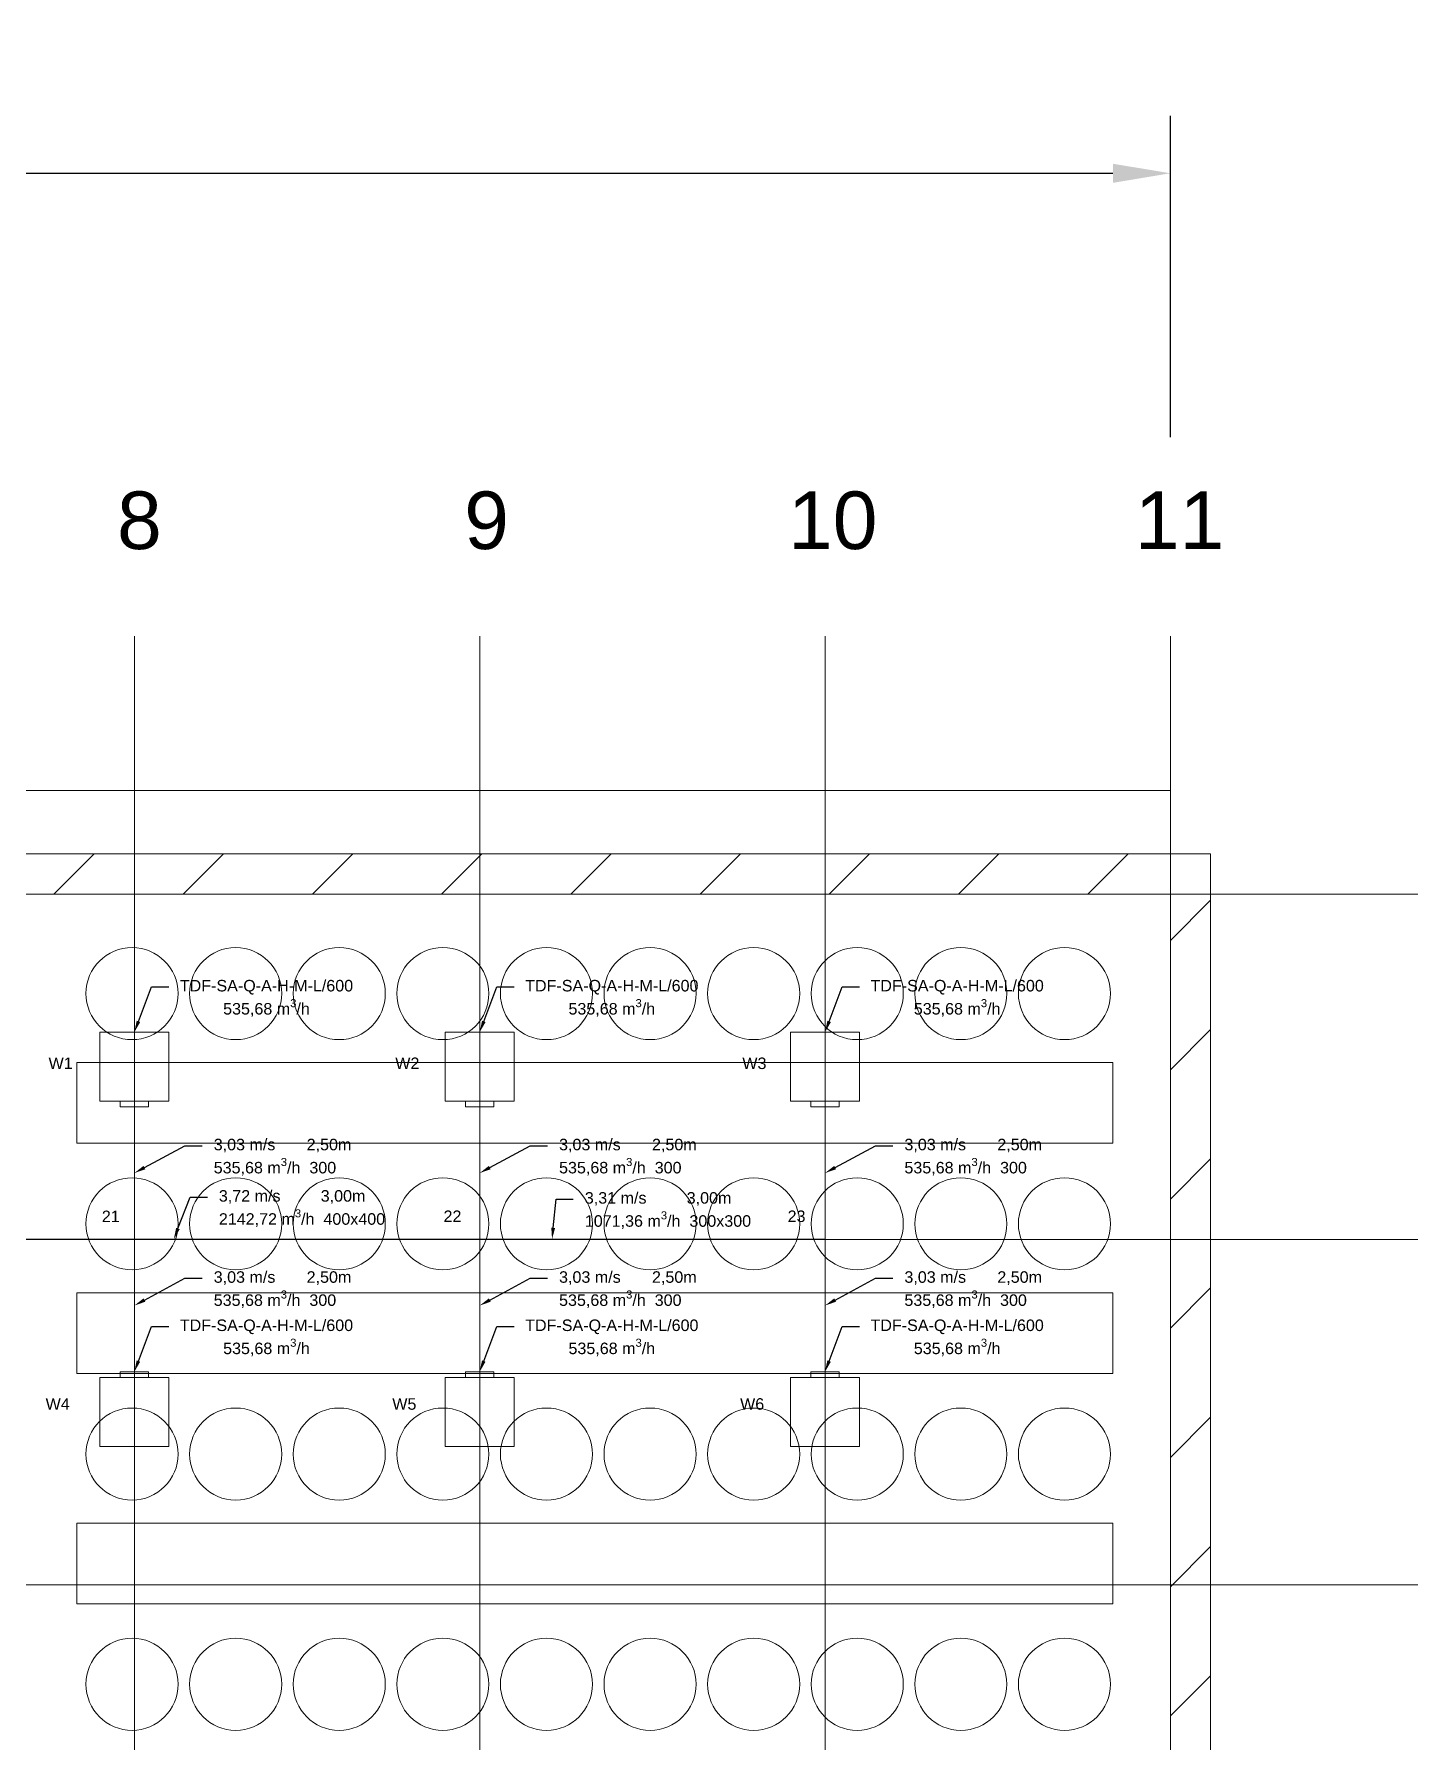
# Model space of a CAD drawing. Header units: millimetres. Extents: x 59762 to 60194, y -87842 to -87548.
# Drawn here: x 59903.69 to 59915.71, y -87714.54 to -87699.71 of the extents above; entities that cross this region are included whole.
import ezdxf
from ezdxf import colors
from ezdxf.entities.mleader import LeaderData, LeaderLine
from ezdxf.math import Vec2, Vec3

# ---------------------------------------------------------------- set-up
doc = ezdxf.new("R2010")
doc.units = ezdxf.units.MM
doc.linetypes.add('JIS_02_1.2', pattern=[2.5, 1.25, -1.25])
for name, color, linetype, lineweight in [('opisy', 7, 'Continuous', 13), ('wymiary', 7, 'Continuous', 13), ('wyw opis', 30, 'Continuous', 20), ('wywiewniki', 30, 'Continuous', 20)]:
    doc.layers.add(name, color=color, linetype=linetype, lineweight=lineweight)
for name, color, linetype, lineweight, transparency in [('osie', 7, 'JIS_02_1.2', 5, 0.7), ('podkład', 7, 'Continuous', 13, 0.7), ('stanowiska', 7, 'Continuous', 15, 0.7)]:
    doc.layers.add(name, color=color, linetype=linetype, lineweight=lineweight, transparency=transparency)
doc.styles.get("Standard").update_dxf_attribs({"font": 'arial.ttf', "height": 0.02})
doc.styles.add('styl1', font='arial.ttf', dxfattribs={"height": 0.08})
doc.dimstyles.new('wentylacja', dxfattribs={"dimscale": 0, "dimtxt": 0.5, "dimasz": 0.5, "dimexe": 0.5, "dimexo": 0.2, "dimtad": 1, "dimlfac": 100, "dimtxsty": 'styl1', "dimcen": 2.5, "dimadec": 0, "dimazin": 0, "dimtfac": 1, "dimtmove": 0, "dimatfit": 3, "dimfxl": 1, "dimarcsym": 0})

# ---------------------------------------------------------------- blocks, each defined once
blk = doc.blocks.new('*D9')
at = {"layer": 'Defpoints', "color": 0, "transparency": 16777216}
for p in [(59913.557, -87700.916), (59883.557, -87704.937), (59913.557, -87705.199)]:
    blk.add_point(p, dxfattribs=at)
at = {"layer": 'wymiary', "color": 0, "lineweight": -2, "transparency": 16777216}
for p, q in [((59883.557, -87703.209), (59883.557, -87700.416)), ((59913.557, -87703.209), (59913.557, -87700.416)), ((59884.057, -87700.916), (59913.057, -87700.916))]:
    blk.add_line(p, q, dxfattribs=at)
at = {"layer": 'wymiary', "color": 0, "transparency": 16777216}
for points in [[(59884.057, -87700.833), (59884.057, -87700.999), (59883.557, -87700.916)], [(59913.057, -87700.833), (59913.057, -87700.999), (59913.557, -87700.916)]]:
    blk.add_solid(points, dxfattribs=at)
at = {"layer": 'wymiary', "color": 0, "transparency": 16777216, "insert": (59898.557, -87700.035), "char_height": 0.5, "attachment_point": 5, "style": 'styl1'}
blk.add_mtext('3000', dxfattribs=at)

msp = doc.modelspace()

# ---------------------------------------------------------------- hatches: boundary and pattern name
at = {"layer": 'podkład'}
h = msp.add_hatch(dxfattribs=at)
h.set_pattern_fill('ANSI31', color=256, scale=0.25)
h.set_pattern_definition([(45, (56926.0629, -93721.4216), (-0.56126601, 0.56126601), [])])
h.paths.add_polyline_path([(59883.206646, -87728.526935), (59913.906646, -87728.526935), (59913.906646, -87706.826935), (59883.206646, -87706.826935)])
h.paths.add_polyline_path([(59883.556646, -87707.176935), (59895.316646, -87707.176935), (59895.316646, -87719.416935), (59901.796646, -87719.416935), (59901.796646, -87707.176935), (59913.556646, -87707.176935), (59913.556646, -87728.176935), (59883.556646, -87728.176935)], flags=16)
h.paths.add_polyline_path([(59895.556646, -87707.176935), (59901.556646, -87707.176935), (59901.556646, -87719.176935), (59895.556646, -87719.176935)], flags=16)

# ---------------------------------------------------------------- linework, layer by layer
at = {"layer": 'osie', "linetype": 'Continuous'}
for p, q in [((59904.556646, -87729.936935), (59904.556646, -87704.936935)), ((59907.556646, -87729.936935), (59907.556646, -87704.936935)), ((59910.556646, -87729.936935), (59910.556646, -87704.936935)), ((59913.556646, -87729.936935), (59913.556646, -87704.936935)), ((59913.556646, -87729.936935), (59913.556646, -87704.936935)), ((59880.706646, -87707.176935), (59915.706646, -87707.176935)), ((59880.706646, -87707.176935), (59915.706646, -87707.176935)), ((59880.706646, -87707.176935), (59915.706646, -87707.176935)), ((59880.706646, -87710.176935), (59915.706646, -87710.176935)), ((59880.706646, -87713.176935), (59915.706646, -87713.176935))]:
    msp.add_line(p, q, dxfattribs=at)
at = {"layer": 'podkład'}
for points in [[(59883.556646, -87706.276935), (59913.556646, -87706.276935), (59913.556646, -87706.826935), (59883.556646, -87706.826935)], [(59883.206646, -87706.826935), (59913.906646, -87706.826935), (59913.906646, -87728.526935), (59883.206646, -87728.526935)]]:
    msp.add_lwpolyline(points, close=True, dxfattribs=at)
msp.add_lwpolyline([(59901.796646, -87707.176935), (59913.556646, -87707.176935), (59913.556646, -87728.176935), (59883.556646, -87728.176935), (59883.556646, -87707.176935)], dxfattribs=at)
at = {"layer": 'stanowiska'}
for points in [[(59904.056646, -87708.64155), (59913.056646, -87708.64155), (59913.056646, -87709.34155), (59904.056646, -87709.34155)], [(59904.056646, -87710.64155), (59913.056646, -87710.64155), (59913.056646, -87711.34155), (59904.056646, -87711.34155)], [(59904.056646, -87712.64155), (59913.056646, -87712.64155), (59913.056646, -87713.34155), (59904.056646, -87713.34155)]]:
    msp.add_lwpolyline(points, close=True, dxfattribs=at)
for centre in [(59904.536685, -87708.04155), (59905.436685, -87708.04155), (59906.336685, -87708.04155), (59907.236685, -87708.04155), (59908.136685, -87708.04155), (59909.036685, -87708.04155), (59909.936685, -87708.04155), (59910.836685, -87708.04155), (59911.736685, -87708.04155), (59912.636685, -87708.04155), (59904.536685, -87710.04155), (59905.436685, -87710.04155), (59906.336685, -87710.04155), (59907.236685, -87710.04155), (59908.136685, -87710.04155), (59909.036685, -87710.04155), (59909.936685, -87710.04155), (59910.836685, -87710.04155), (59911.736685, -87710.04155), (59912.636685, -87710.04155), (59904.536685, -87712.04155), (59905.436685, -87712.04155), (59906.336685, -87712.04155), (59907.236685, -87712.04155), (59908.136685, -87712.04155), (59909.036685, -87712.04155), (59909.936685, -87712.04155), (59910.836685, -87712.04155), (59911.736685, -87712.04155), (59912.636685, -87712.04155), (59904.536685, -87714.04155), (59905.436685, -87714.04155), (59906.336685, -87714.04155), (59907.236685, -87714.04155), (59908.136685, -87714.04155), (59909.036685, -87714.04155), (59909.936685, -87714.04155), (59910.836685, -87714.04155), (59911.736685, -87714.04155), (59912.636685, -87714.04155)]:
    msp.add_circle(centre, 0.4, dxfattribs=at)
at = {"layer": 'wywiewniki', "ltscale": 20}
for p, q in [((59904.257646, -87708.974935), (59904.257646, -87708.376935)), ((59904.257646, -87708.376935), (59904.855646, -87708.376935)), ((59904.855646, -87708.376935), (59904.855646, -87708.974935)), ((59907.257646, -87708.974935), (59907.257646, -87708.376935)), ((59907.257646, -87708.376935), (59907.855646, -87708.376935)), ((59907.855646, -87708.376935), (59907.855646, -87708.974935)), ((59910.257646, -87708.974935), (59910.257646, -87708.376935)), ((59910.257646, -87708.376935), (59910.855646, -87708.376935)), ((59910.855646, -87708.376935), (59910.855646, -87708.974935)), ((59904.855646, -87708.974935), (59904.257646, -87708.974935)), ((59904.432646, -87708.974935), (59904.432646, -87709.024935)), ((59904.432646, -87709.024935), (59904.680646, -87709.024935)), ((59904.556646, -87710.175935), (59904.556646, -87709.024935)), ((59904.680646, -87709.024935), (59904.680646, -87708.974935)), ((59907.855646, -87708.974935), (59907.257646, -87708.974935)), ((59907.432646, -87708.974935), (59907.432646, -87709.024935)), ((59907.432646, -87709.024935), (59907.680646, -87709.024935)), ((59907.556646, -87710.175935), (59907.556646, -87709.024935)), ((59907.680646, -87709.024935), (59907.680646, -87708.974935)), ((59910.855646, -87708.974935), (59910.257646, -87708.974935)), ((59910.432646, -87708.974935), (59910.432646, -87709.024935)), ((59910.432646, -87709.024935), (59910.680646, -87709.024935)), ((59910.556646, -87710.175935), (59910.556646, -87709.024935)), ((59910.680646, -87709.024935), (59910.680646, -87708.974935)), ((59901.056646, -87710.175935), (59904.556646, -87710.175935)), ((59904.556646, -87711.326935), (59904.556646, -87710.175935)), ((59904.556646, -87710.175935), (59907.556646, -87710.175935)), ((59907.556646, -87711.326935), (59907.556646, -87710.175935)), ((59907.556646, -87710.175935), (59910.556646, -87710.175935)), ((59910.556646, -87711.326935), (59910.556646, -87710.175935)), ((59904.257646, -87711.974935), (59904.257646, -87711.376935)), ((59904.257646, -87711.376935), (59904.855646, -87711.376935)), ((59904.432646, -87711.376935), (59904.432646, -87711.326935)), ((59904.432646, -87711.326935), (59904.680646, -87711.326935)), ((59904.680646, -87711.326935), (59904.680646, -87711.376935)), ((59904.855646, -87711.376935), (59904.855646, -87711.974935)), ((59907.257646, -87711.974935), (59907.257646, -87711.376935)), ((59907.257646, -87711.376935), (59907.855646, -87711.376935)), ((59907.432646, -87711.376935), (59907.432646, -87711.326935)), ((59907.432646, -87711.326935), (59907.680646, -87711.326935)), ((59907.680646, -87711.326935), (59907.680646, -87711.376935)), ((59907.855646, -87711.376935), (59907.855646, -87711.974935)), ((59910.257646, -87711.974935), (59910.257646, -87711.376935)), ((59910.257646, -87711.376935), (59910.855646, -87711.376935)), ((59910.432646, -87711.376935), (59910.432646, -87711.326935)), ((59910.432646, -87711.326935), (59910.680646, -87711.326935)), ((59910.680646, -87711.326935), (59910.680646, -87711.376935)), ((59910.855646, -87711.376935), (59910.855646, -87711.974935)), ((59904.855646, -87711.974935), (59904.257646, -87711.974935)), ((59907.855646, -87711.974935), (59907.257646, -87711.974935)), ((59910.855646, -87711.974935), (59910.257646, -87711.974935))]:
    msp.add_line(p, q, dxfattribs=at)

# ---------------------------------------------------------------- texts
at = {"layer": 'opisy', "char_height": 0.5, "attachment_point": 1}
for s, insert in [('8 ', (59904.40648, -87703.680182)), ('9 ', (59907.422315, -87703.680182)), ('10 ', (59910.235472, -87703.680182)), ('11 ', (59913.247612, -87703.680182))]:
    msp.add_mtext_dynamic_manual_height_columns(s, width=0.9375, gutter_width=4.6875, heights=[0], dxfattribs=dict(at, insert=insert))
at = {"layer": 'wyw opis', "ltscale": 20, "char_height": 0.1, "attachment_point": 1, "style": 'styl1'}
for s, insert in [('W1', (59903.811539, -87708.597181)), ('W2', (59906.823271, -87708.597181)), ('W3', (59909.838172, -87708.597181)), ('21', (59904.274198, -87709.926935)), ('22', (59907.242486, -87709.925935)), ('23', (59910.231876, -87709.925935)), ('W4', (59903.786024, -87711.556571)), ('W5', (59906.797263, -87711.556571)), ('W6', (59909.818995, -87711.556571))]:
    msp.add_mtext_dynamic_manual_height_columns(s, width=0.2, gutter_width=1, heights=[0], dxfattribs=dict(at, insert=insert))

# ---------------------------------------------------------------- dimensions: what is measured, and where the dimension line sits
at = {"layer": 'wymiary'}
dim = msp.add_linear_dim(base=(59913.556646, -87700.915922), p1=(59883.556646, -87704.936935), p2=(59913.556646, -87705.198865), dimstyle='wentylacja', override={"dimscale": 1}, dxfattribs=at)
dim.commit()
dim.dimension.update_dxf_attribs({"geometry": '*D9', "text_midpoint": (59898.556646, -87700.915922), "dimtype": 160})

# ---------------------------------------------------------------- leaders
at = {"layer": 'wyw opis', "ltscale": 20}
ml = msp.add_multileader_mtext('Standard', dxfattribs=at)
ml.set_content('\\A1;TDF-SA-Q-A-H-M-L/600\\P535,68 m{\\H0.7x;\\S3^ ;}/h', color=256, style='styl1')
ml.set_leader_properties()
ml.build(insert=Vec2(0, 0))
ml.multileader.update_dxf_attribs({"dogleg_length": 0.3, "arrow_head_size": 0.1})
ctx = ml.context
ctx.base_point, ctx.char_height, ctx.arrow_head_size, ctx.landing_gap_size, ctx.plane_origin = Vec3(59904.856646, -87707.982819), 0.1, 0.1, 0.1, Vec3(59904.805646, -87708.625935)
ctx.text_align_type = 1
notes = []
notes.append((ctx, [(0, (1, 1, 0), (59904.706646, -87707.982819), (1, 0), 0.15, [(0, [(59904.556646, -87708.376935)], 0, [])])]))
ctx.mtext.insert, ctx.mtext.alignment, ctx.mtext.flow_direction = Vec3(59905.704531, -87707.922928), 2, 5
ml = msp.add_multileader_mtext('Standard', dxfattribs=at)
ml.set_content('\\A1;TDF-SA-Q-A-H-M-L/600\\P535,68 m{\\H0.7x;\\S3^ ;}/h', color=256, style='styl1')
ml.set_leader_properties()
ml.build(insert=Vec2(0, 0))
ml.multileader.update_dxf_attribs({"dogleg_length": 0.3, "arrow_head_size": 0.1})
ctx = ml.context
ctx.base_point, ctx.char_height, ctx.arrow_head_size, ctx.landing_gap_size, ctx.plane_origin = Vec3(59907.856646, -87707.982819), 0.1, 0.1, 0.1, Vec3(59907.805646, -87708.625935)
ctx.text_align_type = 1
notes.append((ctx, [(0, (1, 1, 0), (59907.706646, -87707.982819), (1, 0), 0.15, [(0, [(59907.556646, -87708.376935)], 0, [])])]))
ctx.mtext.insert, ctx.mtext.alignment, ctx.mtext.flow_direction = Vec3(59908.704531, -87707.922928), 2, 5
ml = msp.add_multileader_mtext('Standard', dxfattribs=at)
ml.set_content('\\A1;TDF-SA-Q-A-H-M-L/600\\P535,68 m{\\H0.7x;\\S3^ ;}/h', color=256, style='styl1')
ml.set_leader_properties()
ml.build(insert=Vec2(0, 0))
ml.multileader.update_dxf_attribs({"dogleg_length": 0.3, "arrow_head_size": 0.1})
ctx = ml.context
ctx.base_point, ctx.char_height, ctx.arrow_head_size, ctx.landing_gap_size, ctx.plane_origin = Vec3(59910.856646, -87707.982819), 0.1, 0.1, 0.1, Vec3(59910.805646, -87708.625935)
ctx.text_align_type = 1
notes.append((ctx, [(0, (1, 1, 0), (59910.706646, -87707.982819), (1, 0), 0.15, [(0, [(59910.556646, -87708.376935)], 0, [])])]))
ctx.mtext.insert, ctx.mtext.alignment, ctx.mtext.flow_direction = Vec3(59911.704531, -87707.922928), 2, 5
ml = msp.add_multileader_mtext('Standard', dxfattribs=at)
ml.set_content('\\A1;3,03 m/s       2,50m\\P535,68 m{\\H0.7x;\\S3^ ;}/h  300', color=256, style='styl1')
ml.set_leader_properties()
ml.build(insert=Vec2(0, 0))
ml.multileader.update_dxf_attribs({"dogleg_length": 0.15, "arrow_head_size": 0.1})
ctx = ml.context
ctx.base_point, ctx.char_height, ctx.arrow_head_size, ctx.landing_gap_size, ctx.plane_origin = Vec3(59905.146263, -87709.362781), 0.1, 0.1, 0.1, Vec3(59904.556646, -87709.600435)
notes.append((ctx, [(0, (1, 1, 0), (59904.996263, -87709.362781), (1, 0), 0.15, [(0, [(59904.556646, -87709.600435)], 0, [])])]))
ctx.mtext.insert, ctx.mtext.flow_direction = Vec3(59905.246263, -87709.30289), 5
ml = msp.add_multileader_mtext('Standard', dxfattribs=at)
ml.set_content('\\A1;3,03 m/s       2,50m\\P535,68 m{\\H0.7x;\\S3^ ;}/h  300', color=256, style='styl1')
ml.set_leader_properties()
ml.build(insert=Vec2(0, 0))
ml.multileader.update_dxf_attribs({"dogleg_length": 0.15, "arrow_head_size": 0.1})
ctx = ml.context
ctx.base_point, ctx.char_height, ctx.arrow_head_size, ctx.landing_gap_size, ctx.plane_origin = Vec3(59908.146263, -87709.362781), 0.1, 0.1, 0.1, Vec3(59907.556646, -87709.600435)
notes.append((ctx, [(0, (1, 1, 0), (59907.996263, -87709.362781), (1, 0), 0.15, [(0, [(59907.556646, -87709.600435)], 0, [])])]))
ctx.mtext.insert, ctx.mtext.flow_direction = Vec3(59908.246263, -87709.30289), 5
ml = msp.add_multileader_mtext('Standard', dxfattribs=at)
ml.set_content('\\A1;3,03 m/s       2,50m\\P535,68 m{\\H0.7x;\\S3^ ;}/h  300', color=256, style='styl1')
ml.set_leader_properties()
ml.build(insert=Vec2(0, 0))
ml.multileader.update_dxf_attribs({"dogleg_length": 0.15, "arrow_head_size": 0.1})
ctx = ml.context
ctx.base_point, ctx.char_height, ctx.arrow_head_size, ctx.landing_gap_size, ctx.plane_origin = Vec3(59911.146263, -87709.362781), 0.1, 0.1, 0.1, Vec3(59910.556646, -87709.600435)
notes.append((ctx, [(0, (1, 1, 0), (59910.996263, -87709.362781), (1, 0), 0.15, [(0, [(59910.556646, -87709.600435)], 0, [])])]))
ctx.mtext.insert, ctx.mtext.flow_direction = Vec3(59911.246263, -87709.30289), 5
ml = msp.add_multileader_mtext('Standard', dxfattribs=at)
ml.set_content('\\A1;3,72 m/s         3,00m\\P2142,72 m{\\H0.7x;\\S3^ ;}/h  400x400', color=256, style='styl1')
ml.set_leader_properties()
ml.build(insert=Vec2(0, 0))
ml.multileader.update_dxf_attribs({"dogleg_length": 0.15, "arrow_head_size": 0.1})
ctx = ml.context
ctx.base_point, ctx.char_height, ctx.arrow_head_size, ctx.landing_gap_size, ctx.plane_origin = Vec3(59905.190794, -87709.808843), 0.1, 0.1, 0.1, Vec3(59905.270365, -87710.175935)
notes.append((ctx, [(0, (1, 1, 0), (59905.040794, -87709.808843), (1, 0), 0.15, [(0, [(59904.899181, -87710.175935)], 0, [])])]))
ctx.mtext.insert, ctx.mtext.flow_direction = Vec3(59905.290794, -87709.748952), 5
ml = msp.add_multileader_mtext('Standard', dxfattribs=at)
ml.set_content('\\A1;3,31 m/s         3,00m\\P1071,36 m{\\H0.7x;\\S3^ ;}/h  300x300', color=256, style='styl1')
ml.set_leader_properties()
ml.build(insert=Vec2(0, 0))
ml.multileader.update_dxf_attribs({"dogleg_length": 0.15, "arrow_head_size": 0.1})
ctx = ml.context
ctx.base_point, ctx.char_height, ctx.arrow_head_size, ctx.landing_gap_size, ctx.plane_origin = Vec3(59908.370128, -87709.826273), 0.1, 0.1, 0.1, Vec3(59908.185428, -87710.175935)
notes.append((ctx, [(0, (1, 1, 0), (59908.220128, -87709.826273), (1, 0), 0.15, [(0, [(59908.185428, -87710.175935)], 0, [])])]))
ctx.mtext.insert, ctx.mtext.flow_direction = Vec3(59908.470128, -87709.766382), 5
ml = msp.add_multileader_mtext('Standard', dxfattribs=at)
ml.set_content('\\A1;3,03 m/s       2,50m\\P535,68 m{\\H0.7x;\\S3^ ;}/h  300', color=256, style='styl1')
ml.set_leader_properties()
ml.build(insert=Vec2(0, 0))
ml.multileader.update_dxf_attribs({"dogleg_length": 0.15, "arrow_head_size": 0.1})
ctx = ml.context
ctx.base_point, ctx.char_height, ctx.arrow_head_size, ctx.landing_gap_size, ctx.plane_origin = Vec3(59905.146263, -87710.513781), 0.1, 0.1, 0.1, Vec3(59904.556646, -87710.751435)
notes.append((ctx, [(0, (1, 1, 0), (59904.996263, -87710.513781), (1, 0), 0.15, [(0, [(59904.556646, -87710.751435)], 0, [])])]))
ctx.mtext.insert, ctx.mtext.flow_direction = Vec3(59905.246263, -87710.45389), 5
ml = msp.add_multileader_mtext('Standard', dxfattribs=at)
ml.set_content('\\A1;3,03 m/s       2,50m\\P535,68 m{\\H0.7x;\\S3^ ;}/h  300', color=256, style='styl1')
ml.set_leader_properties()
ml.build(insert=Vec2(0, 0))
ml.multileader.update_dxf_attribs({"dogleg_length": 0.15, "arrow_head_size": 0.1})
ctx = ml.context
ctx.base_point, ctx.char_height, ctx.arrow_head_size, ctx.landing_gap_size, ctx.plane_origin = Vec3(59908.146263, -87710.513781), 0.1, 0.1, 0.1, Vec3(59907.556646, -87710.751435)
notes.append((ctx, [(0, (1, 1, 0), (59907.996263, -87710.513781), (1, 0), 0.15, [(0, [(59907.556646, -87710.751435)], 0, [])])]))
ctx.mtext.insert, ctx.mtext.flow_direction = Vec3(59908.246263, -87710.45389), 5
ml = msp.add_multileader_mtext('Standard', dxfattribs=at)
ml.set_content('\\A1;3,03 m/s       2,50m\\P535,68 m{\\H0.7x;\\S3^ ;}/h  300', color=256, style='styl1')
ml.set_leader_properties()
ml.build(insert=Vec2(0, 0))
ml.multileader.update_dxf_attribs({"dogleg_length": 0.15, "arrow_head_size": 0.1})
ctx = ml.context
ctx.base_point, ctx.char_height, ctx.arrow_head_size, ctx.landing_gap_size, ctx.plane_origin = Vec3(59911.146263, -87710.513781), 0.1, 0.1, 0.1, Vec3(59910.556646, -87710.751435)
notes.append((ctx, [(0, (1, 1, 0), (59910.996263, -87710.513781), (1, 0), 0.15, [(0, [(59910.556646, -87710.751435)], 0, [])])]))
ctx.mtext.insert, ctx.mtext.flow_direction = Vec3(59911.246263, -87710.45389), 5
ml = msp.add_multileader_mtext('Standard', dxfattribs=at)
ml.set_content('\\A1;TDF-SA-Q-A-H-M-L/600\\P535,68 m{\\H0.7x;\\S3^ ;}/h', color=256, style='styl1')
ml.set_leader_properties()
ml.build(insert=Vec2(0, 0))
ml.multileader.update_dxf_attribs({"dogleg_length": 0.3, "arrow_head_size": 0.1})
ctx = ml.context
ctx.base_point, ctx.char_height, ctx.arrow_head_size, ctx.landing_gap_size, ctx.plane_origin = Vec3(59904.856646, -87710.932819), 0.1, 0.1, 0.1, Vec3(59904.805646, -87711.575935)
ctx.text_align_type = 1
notes.append((ctx, [(0, (1, 1, 0), (59904.706646, -87710.932819), (1, 0), 0.15, [(0, [(59904.556646, -87711.326935)], 0, [])])]))
ctx.mtext.insert, ctx.mtext.alignment, ctx.mtext.flow_direction = Vec3(59905.704531, -87710.872928), 2, 5
ml = msp.add_multileader_mtext('Standard', dxfattribs=at)
ml.set_content('\\A1;TDF-SA-Q-A-H-M-L/600\\P535,68 m{\\H0.7x;\\S3^ ;}/h', color=256, style='styl1')
ml.set_leader_properties()
ml.build(insert=Vec2(0, 0))
ml.multileader.update_dxf_attribs({"dogleg_length": 0.3, "arrow_head_size": 0.1})
ctx = ml.context
ctx.base_point, ctx.char_height, ctx.arrow_head_size, ctx.landing_gap_size, ctx.plane_origin = Vec3(59907.856646, -87710.932819), 0.1, 0.1, 0.1, Vec3(59907.805646, -87711.575935)
ctx.text_align_type = 1
notes.append((ctx, [(0, (1, 1, 0), (59907.706646, -87710.932819), (1, 0), 0.15, [(0, [(59907.556646, -87711.326935)], 0, [])])]))
ctx.mtext.insert, ctx.mtext.alignment, ctx.mtext.flow_direction = Vec3(59908.704531, -87710.872928), 2, 5
ml = msp.add_multileader_mtext('Standard', dxfattribs=at)
ml.set_content('\\A1;TDF-SA-Q-A-H-M-L/600\\P535,68 m{\\H0.7x;\\S3^ ;}/h', color=256, style='styl1')
ml.set_leader_properties()
ml.build(insert=Vec2(0, 0))
ml.multileader.update_dxf_attribs({"dogleg_length": 0.3, "arrow_head_size": 0.1})
ctx = ml.context
ctx.base_point, ctx.char_height, ctx.arrow_head_size, ctx.landing_gap_size, ctx.plane_origin = Vec3(59910.856646, -87710.932819), 0.1, 0.1, 0.1, Vec3(59910.805646, -87711.575935)
ctx.text_align_type = 1
notes.append((ctx, [(0, (1, 1, 0), (59910.706646, -87710.932819), (1, 0), 0.15, [(0, [(59910.556646, -87711.326935)], 0, [])])]))
ctx.mtext.insert, ctx.mtext.alignment, ctx.mtext.flow_direction = Vec3(59911.704531, -87710.872928), 2, 5
for ctx, leaders in notes:
    for number, flags, end, landing, length, lines in leaders:
        leader = LeaderData()
        leader.index, (leader.has_last_leader_line, leader.has_dogleg_vector, leader.attachment_direction) = number, flags
        leader.last_leader_point, leader.dogleg_vector, leader.dogleg_length = Vec3(end), Vec3(landing), length
        for number, points, colour, breaks in lines:
            line = LeaderLine()
            line.index, line.vertices, line.color, line.breaks = number, Vec3.list(points), colors.encode_raw_color(colour), breaks
            leader.lines.append(line)
        ctx.leaders.append(leader)

doc.saveas('drawing.dxf')
